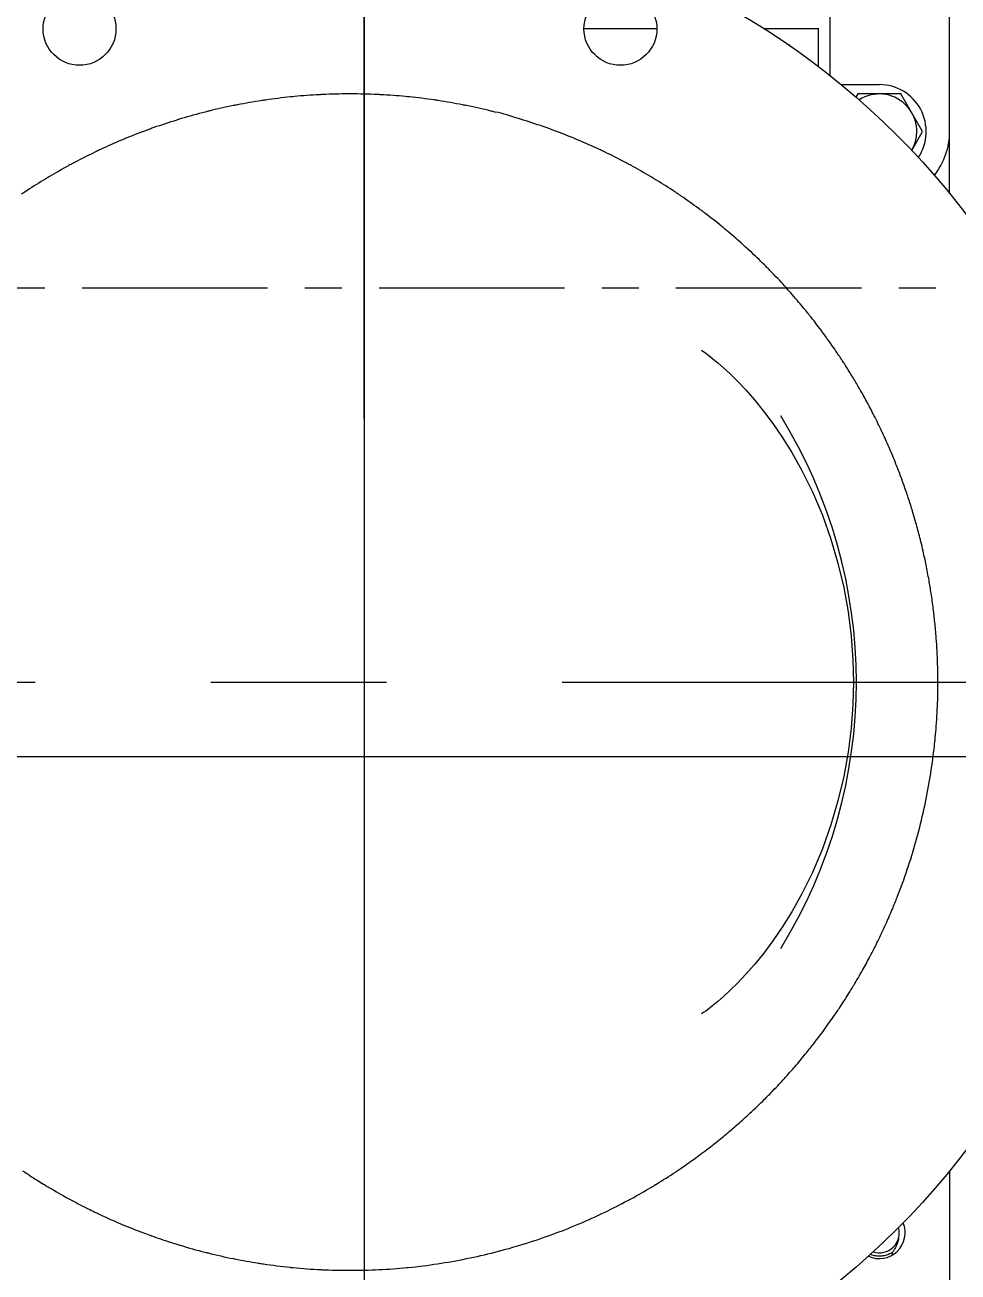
# Model space of a CAD drawing. Header units: millimetres. Extents: x 156850 to 204135, y 56350 to 74150.
# Drawn here: x 158527.6 to 158726.8, y 61372.1 to 61638.2 of the extents above; entities that cross this region are included whole.
import ezdxf

# ---------------------------------------------------------------- set-up
doc = ezdxf.new("R2010")
doc.units = ezdxf.units.MM
doc.header["$LTSCALE"] = 150
doc.linetypes.add('X-2F-PLAN$0$CENTER', pattern=[2, 1.25, -0.25, 0.25, -0.25])
doc.layers.add('-----33 Equipment', color=5, linetype='Continuous')

# ---------------------------------------------------------------- blocks, each defined once
blk = doc.blocks.new('X-2F-PLAN$0$A$C73FA2420')
at = {"color": 0, "linetype": 'X-2F-PLAN$0$CENTER'}
blk.add_line((1743.73, 1095.97), (1743.73, 580.58), dxfattribs=at)
at = {"color": 0, "linetype": 'X-2F-PLAN$0$CENTER', "ltscale": 6}
blk.add_line((0, 838.28), (3617.46, 838.28), dxfattribs=at)
at = {"color": 0, "linetype": 'Continuous'}
for p, q in [((1883.23, 791.32), (1883.23, 775.78)), ((1883.23, 753.04), (1883.23, 741.28)), ((1879.52, 747.4), (1879.73, 747.52)), ((1879.73, 747.52), (1879.73, 747.7)), ((1875.08, 741.28), (1883.23, 741.28)), ((1873.1, 738.78), (1913.23, 738.78)), ((1871.23, 736.42), (1871.23, 728.28)), ((1869.23, 732.9), (1868.55, 733.29)), ((1869.23, 723.66), (1869.23, 732.9)), ((1621.53, 725.44), (1622.12, 725.44)), ((1857.2, 721.37), (1861.23, 719.04)), ((1861.23, 719.04), (1869.23, 723.66)), ((1639.51, 713.28), (1508.68, 713.28)), ((1847.95, 713.28), (1914.03, 713.28))]:
    blk.add_line(p, q, dxfattribs=at)
for points in [[(1743.73, 733.83), (1738.99, 733.94), (1733.92, 734.31), (1728.77, 734.96), (1723.57, 735.89), (1718.39, 737.11), (1713.25, 738.62), (1708.15, 740.45), (1703.14, 742.57), (1698.58, 744.82), (1694.72, 746.97), (1691.44, 749.02), (1688.53, 751), (1685.9, 752.97), (1683.51, 754.91), (1681.4, 756.76), (1679.56, 758.5), (1677.98, 760.1), (1676.66, 761.52), (1675.59, 762.76), (1674.73, 763.81), (1674.06, 764.67), (1673.56, 765.35), (1673.22, 765.85), (1673.01, 766.16), (1672.95, 766.25)], [(1814.53, 766.27), (1814.54, 766.28), (1814.46, 766.17), (1814.25, 765.85), (1813.9, 765.35), (1813.41, 764.67), (1812.74, 763.81), (1811.88, 762.76), (1810.8, 761.53), (1809.49, 760.1), (1807.91, 758.51), (1806.07, 756.77), (1803.96, 754.91), (1801.58, 752.98), (1798.94, 751.01), (1796.03, 749.02), (1792.75, 746.98), (1788.9, 744.82), (1784.34, 742.58), (1779.34, 740.45), (1774.23, 738.63), (1769.09, 737.11), (1763.91, 735.89), (1758.72, 734.96), (1753.56, 734.32), (1748.49, 733.94), (1743.73, 733.83)]]:
    blk.add_lwpolyline(points, dxfattribs=at)
for centre, radius in [((1743.73, 841.29), 165.1), ((1883.12, 899.02), 7.78), ((1883.12, 783.55), 7.78)]:
    blk.add_circle(centre, radius, dxfattribs=at)
for centre, radius, start, end in [((1743.73, 841.29), 108.1, 238.3, 301.6999), ((1861.23, 728.28), 8, 239.7392, 32.6947), ((1626.23, 728.28), 5.5, 155.0089, 292.9853), ((1626.23, 728.28), 4.26, 162.1652, 285.5819), ((1861.23, 728.28), 10, 236.2551, 0), ((1861.23, 728.28), 15, 231.2956, 270)]:
    blk.add_arc(centre, radius, start, end, dxfattribs=at)
for points, start_tangent, end_tangent in [([(1639.48, 911.17), (1637.47, 908.07)], (-0.556795, -0.83065), (-0.532109, -0.846676)), ([(1848.31, 910.67), (1847.84, 911.39)], (-0.552849, 0.833282), (-0.558556, 0.829467)), ([(1851.15, 906.19), (1850.83, 906.73), (1848.31, 910.67)], (-0.517163, 0.855887), (-0.552849, 0.833282)), ([(1637.47, 908.07), (1636.64, 906.73), (1636.15, 905.92)], (-0.532109, -0.846676), (-0.514971, -0.857207)), ([(1635.93, 905.55), (1633.51, 901.31), (1633.12, 900.59)], (-0.512034, -0.858965), (-0.472506, -0.881328)), ([(1636.15, 905.92), (1635.93, 905.55)], (-0.514971, -0.857207), (-0.512034, -0.858965)), ([(1851.6, 905.45), (1851.15, 906.19)], (-0.511264, 0.859424), (-0.517163, 0.855887)), ([(1854.21, 900.84), (1853.95, 901.31), (1851.6, 905.45)], (-0.474523, 0.880243), (-0.511264, 0.859424)), ([(1633.12, 900.59), (1631.37, 897.2)], (-0.472506, -0.881328), (-0.44549, -0.895287)), ([(1854.62, 900.08), (1854.21, 900.84)], (-0.468447, 0.883492), (-0.474523, 0.880243)), ([(1857, 895.35), (1856.81, 895.74), (1854.62, 900.08)], (-0.430736, 0.902478), (-0.468447, 0.883492)), ([(1631.37, 897.2), (1630.66, 895.74), (1630.33, 895.05)], (-0.44549, -0.895287), (-0.428347, -0.903615)), ([(1630.16, 894.7), (1628.08, 890.04), (1627.83, 889.44)], (-0.425588, -0.904917), (-0.383645, -0.923481)), ([(1630.33, 895.05), (1630.16, 894.7)], (-0.428347, -0.903615), (-0.425588, -0.904917)), ([(1857.37, 894.56), (1857, 895.35)], (-0.424501, 0.905428), (-0.430736, 0.902478)), ([(1859.52, 889.72), (1859.38, 890.04), (1857.37, 894.56)], (-0.38591, 0.922537), (-0.424501, 0.905428)), ([(1627.83, 889.44), (1626.36, 885.71)], (-0.383645, -0.923481), (-0.353989, -0.935249)), ([(1859.85, 888.92), (1859.52, 889.72)], (-0.379532, 0.925179), (-0.38591, 0.922537)), ([(1861.75, 883.98), (1861.67, 884.21), (1859.85, 888.92)], (-0.340151, 0.940371), (-0.379532, 0.925179)), ([(1625.61, 883.68), (1624.27, 879.76)], (-0.337768, -0.941229), (-0.306528, -0.951862)), ([(1626.36, 885.71), (1625.8, 884.21), (1625.61, 883.68)], (-0.353989, -0.935249), (-0.337768, -0.941229)), ([(1862.05, 883.16), (1861.75, 883.98)], (-0.333648, 0.942698), (-0.340151, 0.940371)), ([(1863.71, 878.13), (1863.66, 878.28), (1862.05, 883.16)], (-0.293571, 0.955937), (-0.333648, 0.942698)), ([(1624.27, 879.76), (1623.81, 878.28), (1623.66, 877.8)], (-0.306528, -0.951862), (-0.290922, -0.956747)), ([(1863.96, 877.3), (1863.71, 878.13)], (-0.286962, 0.957942), (-0.293571, 0.955937)), ([(1623.57, 877.51), (1622.11, 872.26), (1622.01, 871.85)], (-0.288591, -0.957452), (-0.243558, -0.969886)), ([(1623.66, 877.8), (1623.57, 877.51)], (-0.290922, -0.956747), (-0.288591, -0.957452)), ([(1865.37, 872.2), (1863.96, 877.3)], (-0.246281, 0.969199), (-0.286962, 0.957942)), ([(1621.94, 871.59), (1620.72, 866.16), (1620.66, 865.85)], (-0.24141, -0.970423), (-0.195687, -0.980666)), ([(1622.01, 871.85), (1621.94, 871.59)], (-0.243558, -0.969886), (-0.24141, -0.970423)), ([(1865.58, 871.36), (1865.37, 872.2)], (-0.239582, 0.970876), (-0.246281, 0.969199)), ([(1866.74, 866.19), (1865.58, 871.36)], (-0.198397, 0.980122), (-0.239582, 0.970876)), ([(1620.66, 865.85), (1619.77, 860.9)], (-0.195687, -0.980666), (-0.156285, -0.987712)), ([(1866.91, 865.34), (1866.74, 866.19)], (-0.191634, 0.981466), (-0.198397, 0.980122)), ([(1867.82, 860.12), (1866.91, 865.34)], (-0.150026, 0.988682), (-0.191634, 0.981466)), ([(1619.6, 859.76), (1618.88, 854.02)], (-0.147225, -0.989103), (-0.101468, -0.994839)), ([(1619.77, 860.9), (1619.63, 859.99), (1619.6, 859.76)], (-0.156285, -0.987712), (-0.147225, -0.989103)), ([(1867.94, 859.26), (1867.84, 859.99), (1867.82, 860.12)], (-0.143198, 0.989694), (-0.150026, 0.988682)), ([(1868.59, 853.99), (1867.94, 859.26)], (-0.101211, 0.994865), (-0.143198, 0.989694)), ([(1618.82, 853.45), (1618.38, 847.51)], (-0.09691, -0.995293), (-0.049572, -0.998771)), ([(1618.84, 853.64), (1618.82, 853.45)], (-0.098396, -0.995147), (-0.09691, -0.995293)), ([(1618.88, 854.02), (1618.85, 853.78), (1618.84, 853.64)], (-0.101468, -0.994839), (-0.098396, -0.995147)), ([(1868.68, 853.16), (1868.61, 853.78), (1868.59, 853.99)], (-0.094598, 0.995516), (-0.101211, 0.994865)), ([(1869.07, 847.82), (1868.68, 853.16)], (-0.052074, 0.998643), (-0.094598, 0.995516)), ([(1618.37, 847.33), (1618.23, 841.38)], (-0.048141, -0.998841), (-0.000722, -1)), ([(1618.38, 847.51), (1618.37, 847.33)], (-0.049572, -0.998771), (-0.048141, -0.998841)), ([(1869.1, 847.12), (1869.08, 847.54), (1869.07, 847.82)], (-0.046471, 0.99892), (-0.052074, 0.998643)), ([(1869.24, 841.53), (1869.1, 847.12)], (-0.001917, 0.999998), (-0.046471, 0.99892)), ([(1618.23, 841.38), (1618.23, 841.29)], (-0.000722, -1), (0, -1)), ([(1618.23, 841.29), (1618.38, 835.07)], (0, -1), (0.049566, -0.998771)), ([(1869.1, 835.46), (1869.24, 841.05)], (0.046444, 0.998921), (0.00187, 0.999998)), ([(1869.24, 841.29), (1869.24, 841.53)], (0, 1), (-0.001917, 0.999998)), ([(1869.24, 841.05), (1869.24, 841.29)], (0.00187, 0.999998), (0, 1)), ([(1618.38, 835.07), (1618.82, 829.13)], (0.049566, -0.998771), (0.096899, -0.995294)), ([(1868.68, 829.42), (1869.07, 834.76)], (0.094557, 0.995519), (0.052035, 0.998645)), ([(1869.07, 834.76), (1869.08, 835.03), (1869.1, 835.46)], (0.052035, 0.998645), (0.046444, 0.998921)), ([(1618.82, 829.13), (1618.85, 828.79), (1619.63, 822.58), (1620.72, 816.42), (1622.11, 810.32), (1623.81, 804.29), (1625.8, 798.36), (1628.08, 792.54), (1630.66, 786.83), (1633.13, 781.98)], (0.096899, -0.995294), (0.472533, -0.881313)), ([(1867.95, 823.32), (1868.59, 828.59)], (0.143158, 0.9897), (0.101146, 0.994872)), ([(1868.59, 828.59), (1868.61, 828.79), (1868.68, 829.42)], (0.101146, 0.994872), (0.094557, 0.995519)), ([(1866.91, 817.24), (1867.82, 822.47)], (0.191589, 0.981475), (0.149963, 0.988692)), ([(1867.82, 822.47), (1867.84, 822.58), (1867.95, 823.32)], (0.149963, 0.988692), (0.143158, 0.9897)), ([(1866.74, 816.39), (1866.91, 817.24)], (0.198339, 0.980133), (0.191589, 0.981475)), ([(1865.58, 811.22), (1866.74, 816.39)], (0.239537, 0.970887), (0.198339, 0.980133)), ([(1863.96, 805.28), (1865.36, 810.32), (1865.37, 810.38)], (0.286915, 0.957956), (0.246227, 0.969212)), ([(1865.37, 810.38), (1865.58, 811.22)], (0.246227, 0.969212), (0.239537, 0.970887)), ([(1862.05, 799.42), (1863.66, 804.29), (1863.71, 804.45)], (0.333601, 0.942714), (0.29352, 0.955953)), ([(1863.71, 804.45), (1863.96, 805.28)], (0.29352, 0.955953), (0.286915, 0.957956)), ([(1859.85, 793.66), (1861.67, 798.36), (1861.76, 798.6)], (0.379484, 0.925198), (0.340104, 0.940388)), ([(1861.76, 798.6), (1862.05, 799.42)], (0.340104, 0.940388), (0.333601, 0.942714)), ([(1859.52, 792.86), (1859.85, 793.66)], (0.385867, 0.922555), (0.379484, 0.925198)), ([(1857.37, 788.02), (1859.38, 792.54), (1859.52, 792.86)], (0.424453, 0.90545), (0.385867, 0.922555)), ([(1857, 787.23), (1857.37, 788.02)], (0.430697, 0.902497), (0.424453, 0.90545)), ([(1854.62, 782.5), (1856.81, 786.83), (1857, 787.23)], (0.4684, 0.883517), (0.430697, 0.902497)), ([(1854.21, 781.74), (1854.62, 782.5)], (0.474487, 0.880262), (0.4684, 0.883517)), ([(1633.13, 781.98), (1633.51, 781.26), (1635.93, 777.03)], (0.472533, -0.881313), (0.512003, -0.858983)), ([(1851.6, 777.13), (1853.95, 781.26), (1854.21, 781.74)], (0.511217, 0.859452), (0.474487, 0.880262)), ([(1635.93, 777.03), (1636.15, 776.65)], (0.512003, -0.858983), (0.51499, -0.857196)), ([(1851.15, 776.38), (1851.6, 777.13)], (0.517132, 0.855906), (0.511217, 0.859452)), ([(1636.15, 776.65), (1636.64, 775.84), (1639.2, 771.83)], (0.51499, -0.857196), (0.553444, -0.832886)), ([(1848.32, 771.91), (1850.83, 775.84), (1851.15, 776.38)], (0.552803, 0.833312), (0.517132, 0.855906)), ([(1639.2, 771.83), (1639.46, 771.45)], (0.553444, -0.832886), (0.556489, -0.830855)), ([(1847.84, 771.19), (1848.32, 771.91)], (0.558528, 0.829486), (0.552803, 0.833312)), ([(1639.46, 771.45), (1640.04, 770.59), (1640.92, 769.31)], (0.556489, -0.830855), (0.573513, -0.819196)), ([(1640.92, 769.31), (1643.05, 766.36)], (0.573513, -0.819196), (0.597003, -0.802239)), ([(1844.79, 766.86), (1847.43, 770.59), (1847.84, 771.19)], (0.593055, 0.805162), (0.558528, 0.829486)), ([(1643.05, 766.36), (1643.69, 765.51), (1644.61, 764.31)], (0.597003, -0.802239), (0.61335, -0.789811)), ([(1844.27, 766.16), (1844.79, 766.86)], (0.598575, 0.801067), (0.593055, 0.805162)), ([(1644.61, 764.31), (1646.86, 761.5)], (0.61335, -0.789811), (0.635734, -0.771909)), ([(1841.01, 761.98), (1843.78, 765.51), (1844.27, 766.16)], (0.631878, 0.775068), (0.598575, 0.801067)), ([(1646.86, 761.5), (1647.59, 760.61), (1648.54, 759.5)], (0.635734, -0.771909), (0.651652, -0.758518)), ([(1837, 757.3), (1839.88, 760.61), (1840.46, 761.32)], (0.669177, 0.743103), (0.637178, 0.770716)), ([(1840.46, 761.32), (1841.01, 761.98)], (0.637178, 0.770716), (0.631878, 0.775068)), ([(1648.54, 759.5), (1650.9, 756.83)], (0.651652, -0.758518), (0.672926, -0.73971)), ([(1650.9, 756.83), (1651.73, 755.92), (1654.73, 752.8)], (0.672926, -0.73971), (0.705033, -0.709174)), ([(1832.76, 752.82), (1835.74, 755.92), (1836.42, 756.67)], (0.704862, 0.709344), (0.674244, 0.738509)), ([(1836.42, 756.67), (1837, 757.3)], (0.674244, 0.738509), (0.669177, 0.743103)), ([(1654.73, 752.8), (1655.11, 752.42)], (0.705033, -0.709174), (0.708081, -0.706131)), ([(1655.11, 752.42), (1656.1, 751.44), (1659.17, 748.55)], (0.708081, -0.706131), (0.738928, -0.673784)), ([(1828.31, 748.56), (1831.37, 751.44), (1832.15, 752.22)], (0.738848, 0.673873), (0.709682, 0.704522)), ([(1832.15, 752.22), (1832.76, 752.82)], (0.709682, 0.704522), (0.704862, 0.709344)), ([(1659.17, 748.55), (1659.58, 748.17)], (0.738928, -0.673784), (0.741921, -0.670487)), ([(1659.58, 748.17), (1660.69, 747.19), (1661.66, 746.34)], (0.741921, -0.670487), (0.756518, -0.653973)), ([(1823.65, 744.52), (1826.78, 747.19), (1827.68, 747.99)], (0.77105, 0.636774), (0.743408, 0.668838)), ([(1827.68, 747.99), (1828.31, 748.56)], (0.743408, 0.668838), (0.738848, 0.673873)), ([(1661.66, 746.34), (1664.33, 744.1)], (0.756518, -0.653973), (0.774392, -0.632706)), ([(1664.33, 744.1), (1665.48, 743.16), (1666.44, 742.41)], (0.774392, -0.632706), (0.787863, -0.615851)), ([(1666.44, 742.41), (1669.2, 740.31)], (0.787863, -0.615851), (0.804571, -0.593856)), ([(1818.8, 740.71), (1821.98, 743.16), (1823, 743.98)], (0.801393, 0.598138), (0.775341, 0.631543)), ([(1823, 743.98), (1823.65, 744.52)], (0.775341, 0.631543), (0.77105, 0.636774)), ([(1669.2, 740.31), (1670.47, 739.39), (1673.67, 737.16)], (0.804571, -0.593856), (0.829679, -0.558241)), ([(1813.99, 737.29), (1817, 739.39), (1818.12, 740.21)], (0.828632, 0.559793), (0.805404, 0.592727)), ([(1818.12, 740.21), (1818.8, 740.71)], (0.805404, 0.592727), (0.801393, 0.598138)), ([(1673.67, 737.16), (1674.18, 736.82)], (0.829679, -0.558241), (0.832382, -0.554203)), ([(1811.26, 735.5), (1811.83, 735.86), (1813.99, 737.29)], (0.842925, 0.538031), (0.828632, 0.559793)), ([(1674.18, 736.82), (1675.64, 735.86), (1678.86, 733.85)], (0.832382, -0.554203), (0.85604, -0.516909)), ([(1808.79, 733.96), (1811.26, 735.5)], (0.85516, 0.518364), (0.842925, 0.538031)), ([(1678.86, 733.85), (1679.4, 733.53)], (0.85604, -0.516909), (0.858606, -0.512637)), ([(1679.4, 733.53), (1680.98, 732.6), (1681.87, 732.09)], (0.858606, -0.512637), (0.870057, -0.49295)), ([(1681.87, 732.09), (1684.86, 730.45)], (0.870057, -0.49295), (0.883157, -0.469078)), ([(1803.22, 730.77), (1805.97, 732.3)], (0.88055, 0.473953), (0.868378, 0.495902)), ([(1805.97, 732.3), (1806.49, 732.6), (1808.79, 733.96)], (0.868378, 0.495902), (0.85516, 0.518364)), ([(1622.12, 725.44), (1621.85, 725.87), (1621.63, 726.32), (1621.46, 726.79), (1621.33, 727.28), (1621.26, 727.78), (1621.23, 728.29), (1621.26, 728.79), (1621.34, 729.29), (1621.47, 729.78), (1621.61, 730.19)], (-0.568466, 0.822707), (0.381561, 0.924344)), ([(1684.86, 730.45), (1686.48, 729.6), (1689.69, 728.01)], (0.883157, -0.469078), (0.902538, -0.43061)), ([(1797.72, 727.99), (1800.99, 729.6), (1802.48, 730.38)], (0.902766, 0.430132), (0.883671, 0.468108)), ([(1802.48, 730.38), (1803.22, 730.77)], (0.883671, 0.468108), (0.88055, 0.473953)), ([(1689.69, 728.01), (1690.28, 727.73)], (0.902538, -0.43061), (0.904773, -0.425895)), ([(1690.28, 727.73), (1692.12, 726.89), (1695.31, 725.5)], (0.904773, -0.425895), (0.922562, -0.385849)), ([(1792.3, 725.56), (1795.35, 726.89), (1796.97, 727.63)], (0.922094, 0.386966), (0.905578, 0.424179)), ([(1796.97, 727.63), (1797.72, 727.99)], (0.905578, 0.424179), (0.902766, 0.430132)), ([(1625.13, 724.16), (1624.63, 724.26), (1624.13, 724.41), (1623.63, 724.59), (1623.12, 724.83), (1622.62, 725.1), (1622.12, 725.44)], (-0.986329, 0.164786), (-0.812301, 0.583239)), ([(1627.38, 724.17), (1627.33, 724.16)], (-0.985055, -0.172239), (-0.986327, -0.164799)), ([(1695.31, 725.5), (1697.88, 724.46), (1703.76, 722.32), (1709.74, 720.47), (1715.81, 718.93), (1721.94, 717.69), (1728.13, 716.76), (1731.87, 716.34)], (0.922562, -0.385849), (0.995524, -0.094512)), ([(1786.55, 723.31), (1789.26, 724.33)], (0.940009, 0.341149), (0.931897, 0.362722)), ([(1789.26, 724.33), (1789.59, 724.46), (1792.3, 725.56)], (0.931897, 0.362722), (0.922094, 0.386966)), ([(1779.72, 721.05), (1780.49, 721.29)], (0.958018, 0.286708), (0.956153, 0.292869)), ([(1780.49, 721.29), (1783.45, 722.23)], (0.956153, 0.292869), (0.948618, 0.316422)), ([(1783.45, 722.23), (1783.71, 722.32), (1786.55, 723.31)], (0.948618, 0.316422), (0.940009, 0.341149)), ([(1768.73, 718.3), (1771.66, 718.93), (1773.77, 719.43)], (0.979959, 0.1992), (0.970931, 0.239358)), ([(1773.77, 719.43), (1774.55, 719.63)], (0.970931, 0.239358), (0.969384, 0.24555)), ([(1774.55, 719.63), (1777.73, 720.47), (1779.72, 721.05)], (0.969384, 0.24555), (0.958018, 0.286708)), ([(1731.87, 716.34), (1734.35, 716.13), (1737.12, 715.96)], (0.995524, -0.094512), (0.998609, -0.05272)), ([(1737.12, 715.96), (1737.87, 715.92)], (0.998609, -0.05272), (0.998907, -0.046751)), ([(1737.87, 715.92), (1740.6, 715.82), (1740.88, 715.82)], (0.998907, -0.046751), (0.999742, -0.022727)), ([(1740.88, 715.82), (1744.2, 715.78)], (0.999742, -0.022727), (0.999993, 0.003745)), ([(1744.2, 715.78), (1746.86, 715.82), (1747.06, 715.83)], (0.999993, 0.003745), (0.999648, 0.026517)), ([(1747.06, 715.83), (1750.38, 715.96)], (0.999648, 0.026517), (0.998599, 0.052919)), ([(1750.38, 715.96), (1753.11, 716.13), (1753.23, 716.14)], (0.998599, 0.052919), (0.997131, 0.075693)), ([(1753.23, 716.14), (1756.53, 716.44)], (0.997131, 0.075693), (0.994788, 0.101966)), ([(1756.53, 716.44), (1759.38, 716.76)], (0.994788, 0.101966), (0.992197, 0.124683)), ([(1759.38, 716.76), (1762.66, 717.22)], (0.992197, 0.124683), (0.98857, 0.150765)), ([(1762.66, 717.22), (1765.49, 717.68)], (0.98857, 0.150765), (0.984857, 0.173368)), ([(1765.49, 717.68), (1768.73, 718.3)], (0.984857, 0.173368), (0.979959, 0.1992))]:
    blk.add_spline(points, degree=3, dxfattribs=dict(at, start_tangent=start_tangent, end_tangent=end_tangent))
blk = doc.blocks.new('X-2F-PLAN$0$zw$C47F')
at = {"layer": '-----33 Equipment'}
blk.add_line((4625.86, 1136.3), (4625.86, 2236.3), dxfattribs=at)
at = {"layer": '-----33 Equipment', "linetype": 'X-2F-PLAN$0$CENTER', "ltscale": 0.211328}
blk.add_line((4725.86, 1136.3), (4725.86, 2236.3), dxfattribs=at)
at = {"layer": '-----33 Equipment', "ltscale": 0.02}
blk.add_line((5339.58, 1686.3), (3861.53, 1686.3), dxfattribs=at)
at = {"layer": '-----33 Equipment'}
blk.add_blockref('X-2F-PLAN$0$A$C73FA2420', (2898.05, 848.02), dxfattribs=at)

msp = doc.modelspace()

# ---------------------------------------------------------------- block references
at = {"layer": '-----33 Equipment', "rotation": 90.00000000000001}
msp.add_blockref('X-2F-PLAN$0$zw$C47F', (160286.3, 56856.22), dxfattribs=at)

doc.saveas('drawing.dxf')
